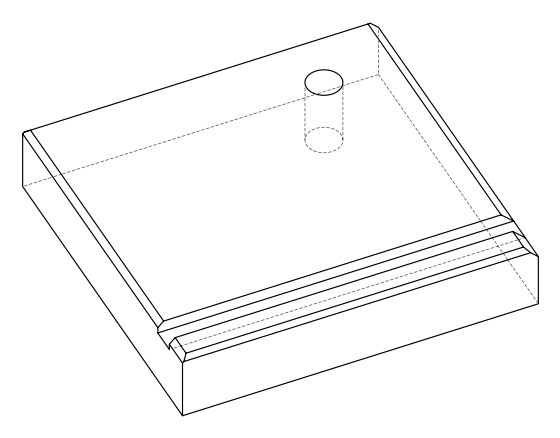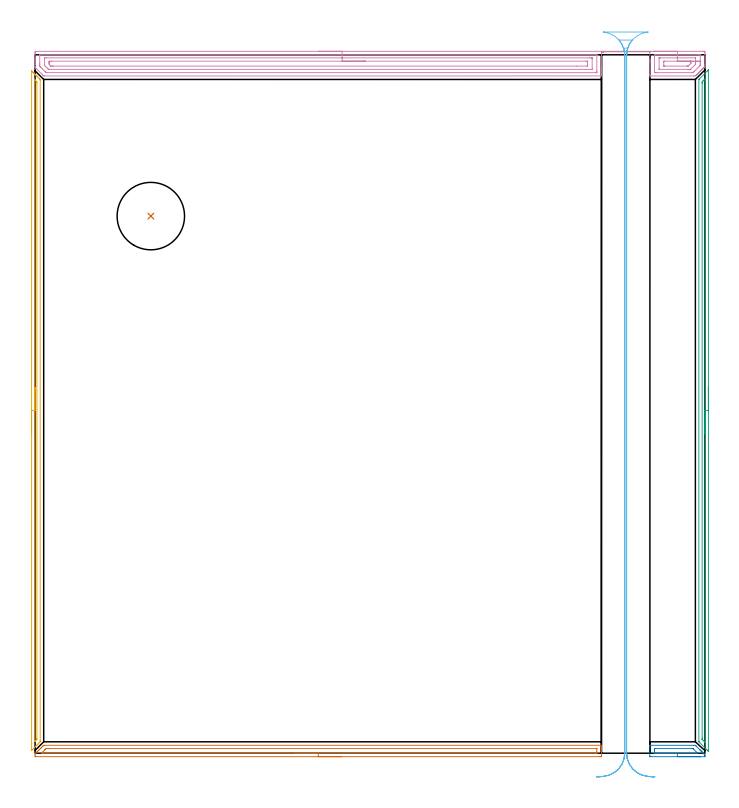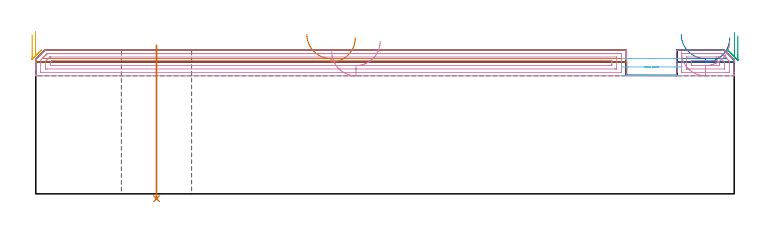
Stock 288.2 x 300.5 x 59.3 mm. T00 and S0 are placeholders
(PLAN: 7 operations, 2 tool changes, 27.6 min)
(1 AREA_MILL | FG_CHAMFER_SURFACE | UGT0205_001 | 4.06 min | 2968 mm3)
(2 AREA_MILL_1 | FG_CHAMFER_SURFACE_1 | UGT0205_001 | 0.53 min | 324 mm3)
(3 AREA_MILL_2 | FG_CHAMFER_SURFACE_2 | UGT0205_001 | 4.79 min | 2466 mm3)
(4 AREA_MILL_3 | FG_CHAMFER_SURFACE_3 | UGT0205_001 | 9.18 min | 16118 mm3)
(5 AREA_MILL_4 | FG_CHAMFER_SURFACE_4 | UGT0205_001 | 4.78 min | 1968 mm3)
(6 MILL_RECTANGULAR_SLOT | SLOT_RECTANGULAR | UGT0201_104 | Follow Part, ap 5, ae 75% | 4.01 min | 63792 mm3)
(7 INDEXABLE_INSERT_DRILL_THROUGH_HOLE_FROM_SOLID | STEP1HOLE | NXT0302_029 | 0.25 min | 39141 mm3)
(TOOL UGT0205_001 | Chamfer Mill 20 x 3 x 45 deg. | D20 FL50 Z2)
(TOOL UGT0201_104 | End Mill 20 mm | D20 FL22 Z2)
(TOOL NXT0302_029 | Index. Insert Drill 29mm [880-D2900L32-05] | D29 PA176 FL145 Z2)
(OP 1 AREA_MILL)
G17 G21 G94 G90
T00 M6
G54
G17 G0 G90 X131.85 Y-1.5 S1061 M3
G43 Z69.3 H0
Z64.4
G94 G1 X131.812 Z63.528 F250.
X131.698 Z62.663
X131.509 Z61.812
X131.247 Z60.98
X130.913 Z60.174
X130.51 Z59.4
X130.042 Z58.664
X129.51 Z57.972
X128.921 Z57.329
X128.278 Z56.74
X127.586 Z56.208
X126.85 Z55.74
X126.076 Z55.337
X125.27 Z55.003
X124.438 Z54.741
X123.587 Z54.552
X122.722 Z54.438
X121.85 Z54.4
X0.29
X0.148 Y-1.498 Z54.402
X0.004 Y-1.493 Z54.407
X0.002 Y-1.223 Z54.677
X0. Y-0.353 Z55.547
X0.01 Y-0.292 Z55.607
X0.178 Y-0.121 Z55.778
X0.235 Y-0.064 Z55.833
X0.296 Y-0.003 Z55.896
X0.461 Y0.161 Z56.06
X0.524 Y0.226 Z56.122
X0.593 Y0.294 Z56.193
X0.743 Y0.444 Z56.343
X0.814 Y0.515 Z56.412
X1.419 Y1.119 Z57.018
X1.485 Y1.185 Z57.084
X1.683 Y1.384 Z57.281
X2.226 Y1.926 Z57.826
X2.377 Y2.077 Z57.976
X2.552 Y2.253 Z58.15
X3.034 Y2.734 Z58.634
X3.268 Y2.969 Z58.867
X3.421 Y3.123 Z59.018
X3.648 Y3.347 Z59.246
X3.699 Y3.393 Z59.293
X4.16 Y3.4 Z59.3
X243.552
X243.69 Y3.397 Z59.288
X243.698 Y3.309 Z59.201
X243.7 Y3.216 Z59.115
Y2.547 Z58.446
Y1.96 Z57.859
Y1.384 Z57.28
Y1.097 Z56.993
Y0.515 Z56.412
Y0.228 Z56.125
Y-0.354 Z55.541
Y-0.932 Z54.963
X243.697 Y-1.223 Z54.673
X243.69 Y-1.493 Z54.402
X243.389 Y-1.498 Z54.4
X243.107 Y-1.5
X121.85
Y-0.086 Z55.814
X2.993 Y-0.085 Z55.815
X2.786 Y-0.084 Z55.816
X2.73 Y-0.082 Z55.818
X2.691 Y-0.08 Z55.82
X2.7 Y-0.062 Z55.838
X2.771 Y0.017 Z55.917
X2.828 Y0.076 Z55.976
X3.265 Y0.515 Z56.415
X4.134 Y1.384 Z57.284
X4.16 Y1.41 Z57.31
X4.593 Y1.831 Z57.731
X4.748 Y1.979 Z57.879
X5.051 Y1.982 Z57.882
X5.327 Y1.984 Z57.884
X5.943 Y1.986 Z57.886
X6.218
X241.323 Y1.985 Z57.885
X241.601 Y1.983 Z57.883
X241.666 Y1.979 Z57.879
X241.691 Y1.977 Z57.877
X241.693 Y1.964 Z57.864
X241.698 Y1.888 Z57.788
X241.7 Y0.515 Z56.415
X241.699 Y0.149 Z56.049
X241.695 Y0.026 Z55.926
X241.69 Y-0.07 Z55.83
X241.683 Y-0.08 Z55.82
X241.669 Y-0.082 Z55.818
X241.632 Y-0.084 Z55.816
X241.323 Y-0.085 Z55.815
X241.049 Y-0.086 Z55.814
X121.85
X120.978 Z55.852
X120.114 Z55.966
X119.262 Z56.155
X118.43 Z56.417
X117.624 Z56.751
X116.85 Z57.154
X116.114 Z57.623
X115.422 Z58.154
X114.779 Z58.743
X114.19 Z59.386
X113.659 Z60.078
X113.19 Z60.814
X112.787 Z61.588
X112.453 Z62.394
X112.191 Z63.226
X112.002 Z64.078
X111.888 Z64.943
X111.85 Z65.814
G0 Z69.3
M5
M2
(OP 2 AREA_MILL_1)
G17 G21 G94 G90
T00 M6
G54
G17 G0 G90 X286.35 Y-1.5 S1061 M3
G43 Z69.3 H0
Z64.4
G94 G1 X286.312 Z63.528 F250.
X286.198 Z62.664
X286.009 Z61.812
X285.747 Z60.98
X285.413 Z60.174
X285.01 Z59.4
X284.541 Z58.664
X284.01 Z57.972
X283.421 Z57.329
X282.778 Z56.74
X282.086 Z56.208
X281.35 Z55.74
X280.576 Z55.337
X279.77 Z55.003
X278.938 Z54.741
X278.086 Z54.552
X277.222 Z54.438
X276.35 Z54.4
X264.92
X264.781 Y-1.498 Z54.402
X264.51 Y-1.493 Z54.407
X264.5 Y-1.223 Z54.677
Y3.135 Z59.035
X264.51 Y3.393 Z59.293
X264.601 Y3.396 Z59.296
X264.92 Y3.4 Z59.3
X283.384
X284.104 Y3.396 Z59.289
X284.263 Y3.238 Z59.135
X284.379 Y3.123 Z59.019
X285.828 Y1.674 Z57.57
X285.922 Y1.579 Z57.478
X286.021 Y1.479 Z57.378
X286.117 Y1.384 Z57.281
X286.208 Y1.292 Z57.192
X286.314 Y1.186 Z57.085
X286.407 Y1.095 Z56.991
X286.495 Y1.006 Z56.905
X286.608 Y0.893 Z56.792
X286.697 Y0.805 Z56.701
X286.781 Y0.719 Z56.619
X286.901 Y0.6 Z56.499
X286.986 Y0.515 Z56.412
X287.067 Y0.433 Z56.332
X287.194 Y0.307 Z56.206
X287.276 Y0.226 Z56.122
X287.354 Y0.147 Z56.046
X287.487 Y0.014 Z55.913
X287.566 Y-0.064 Z55.832
X287.64 Y-0.14 Z55.759
X287.78 Y-0.279 Z55.62
X287.855 Y-0.354 Z55.543
X288.065 Y-0.565 Z55.335
X288.073 Y-0.573 Z55.327
X288.193 Y-0.703 Z55.193
X288.195 Y-0.788 Z55.108
X288.2 Y-1.165 Z54.735
Y-1.223 Z54.677
X288.197 Y-1.493 Z54.407
X288.119 Y-1.496 Z54.404
X287.979 Y-1.5 Z54.4
X276.35
Y-0.086 Z55.814
X266.679 Y-0.085 Z55.815
X266.592 Y-0.084 Z55.816
X266.539 Y-0.082 Z55.818
X266.518 Y-0.08 Z55.82
X266.51 Y-0.014 Z55.886
X266.503 Y0.339 Z56.239
X266.501 Y0.515 Z56.415
Y1.738 Z57.638
X266.504 Y1.855 Z57.755
X266.51 Y1.949 Z57.849
X266.516 Y1.98 Z57.88
X266.528 Y1.981 Z57.881
X266.679 Y1.984 Z57.884
X266.95 Y1.986 Z57.886
X282.928 Y1.985 Z57.885
X283.004
X283.041 Y1.982 Z57.882
X283.055 Y1.979 Z57.879
X283.087 Y1.951 Z57.851
X283.384 Y1.665 Z57.565
X284.8 Y0.249 Z56.149
X284.972 Y0.074 Z55.974
X285.103 Y-0.065 Z55.835
X285.114 Y-0.081 Z55.819
X285.108 Y-0.082 Z55.818
X285.074 Y-0.084 Z55.816
X284.871 Y-0.086 Z55.814
X276.35
X275.478 Z55.852
X274.613 Z55.966
X273.762 Z56.155
X272.93 Z56.417
X272.124 Z56.751
X271.35 Z57.154
X270.614 Z57.623
X269.922 Z58.154
X269.279 Z58.743
X268.69 Z59.386
X268.158 Z60.078
X267.69 Z60.814
X267.287 Z61.588
X266.953 Z62.394
X266.691 Z63.226
X266.502 Z64.078
X266.388 Z64.943
X266.35 Z65.814
G0 Z69.3
M5
M2
(OP 3 AREA_MILL_2)
G17 G21 G94 G90
T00 M6
G54
G17 G0 G90 X289.7 Y157.4 S1061 M3
G43 Z69.3 H0
Z65.2
G94 G1 Y157.362 Z64.328 F250.
Y157.248 Z63.463
Y157.059 Z62.612
Y156.797 Z61.78
Y156.463 Z60.974
Y156.06 Z60.2
Y155.592 Z59.464
Y155.06 Z58.772
Y154.471 Z58.129
Y153.828 Z57.54
Y153.136 Z57.008
Y152.4 Z56.54
Y151.626 Z56.137
Y150.82 Z55.803
Y149.988 Z55.541
Y149.136 Z55.352
Y148.272 Z55.238
Y147.4 Z55.2
Y0.935
X289.699 Y0.905 Z55.199
X289.692 Y0.811 Z55.197
X289.675 Y0.821 Z55.215
X289.534 Y0.965 Z55.364
X289.392 Y1.106 Z55.503
X289.258 Y1.241 Z55.64
X289.087 Y1.412 Z55.811
X285.785 Y4.714 Z59.114
X285.634 Y4.868 Z59.262
X285.604 Y4.905 Z59.29
X285.6 Y4.983 Z59.3
Y289.817
X285.604 Y289.895 Z59.29
X285.634 Y289.932 Z59.262
X285.785 Y290.085 Z59.114
X289.258 Y293.559 Z55.64
X289.392 Y293.694 Z55.503
X289.534 Y293.835 Z55.364
X289.676 Y293.98 Z55.214
X289.692 Y293.989 Z55.197
X289.695 Y293.99 Z55.195
X289.7 Y293.865 Z55.2
Y147.4
X288.286 Z56.614
X288.285 Y4.983 Z56.615
X288.284 Y4.803 Z56.616
X288.281 Y4.713 Z56.619
X288.28 Y4.685 Z56.62
X288.256 Y4.705 Z56.644
X287.968 Y4.983 Z56.932
X287.65 Y5.3 Z57.25
X287.075 Y5.876 Z57.825
X287.037 Y5.921 Z57.863
X287.021 Y5.942 Z57.879
X287.019 Y5.959 Z57.881
X287.016 Y6.039 Z57.884
X287.015 Y6.202 Z57.885
X287.014 Y6.528 Z57.886
Y288.031
X287.016 Y288.68 Z57.884
X287.019 Y288.803 Z57.881
X287.021 Y288.858 Z57.879
X287.079 Y288.924 Z57.821
X287.366 Y289.215 Z57.534
X287.65 Y289.5 Z57.25
X287.806 Y289.657 Z57.094
X287.967 Y289.817 Z56.933
X288.072 Y289.918 Z56.828
X288.253 Y290.091 Z56.647
X288.279 Y290.11 Z56.621
X288.282 Y290.062 Z56.618
X288.284 Y289.817 Z56.616
X288.285 Y289.616 Z56.615
X288.286 Y147.4 Z56.614
Y146.528 Z56.652
Y145.664 Z56.766
Y144.812 Z56.955
Y143.98 Z57.217
Y143.174 Z57.551
Y142.4 Z57.954
Y141.664 Z58.423
Y140.972 Z58.954
Y140.329 Z59.543
Y139.74 Z60.186
Y139.208 Z60.878
Y138.74 Z61.614
Y138.337 Z62.388
Y138.003 Z63.194
Y137.741 Z64.026
Y137.552 Z64.878
Y137.438 Z65.743
Y137.4 Z66.614
G0 Z69.3
M5
M2
(OP 4 AREA_MILL_3)
G17 G21 G94 G90
T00 M6
G54
G17 G0 G90 X266.35 Y302. S1061 M3
G43 Z69.3 H0
Z58.7
G94 G1 X266.388 Z57.829 F250.
X266.502 Z56.964
X266.691 Z56.112
X266.953 Z55.28
X267.287 Z54.474
X267.69 Z53.7
X268.158 Z52.964
X268.69 Z52.272
X269.279 Z51.629
X269.922 Z51.04
X270.614 Z50.509
X271.35 Z50.04
X272.124 Z49.637
X272.93 Z49.303
X273.762 Z49.041
X274.614 Z48.852
X275.478 Z48.738
X276.35 Z48.7
X287.33 Y301.999 Z48.701
X287.78 Y301.997 Z48.703
X288.193 Y301.99 Z48.704
X288.197 Y301.966 Z48.728
X288.199 Y301.548 Z49.145
X288.2 Y300.706 Z49.994
Y296.22 Z54.48
X288.194 Y295.585 Z55.115
X288.19 Y295.496 Z55.202
X288.08 Y295.378 Z55.318
X287.938 Y295.237 Z55.461
X287.78 Y295.079 Z55.619
X287.639 Y294.937 Z55.759
X287.496 Y294.795 Z55.903
X287.34 Y294.639 Z56.059
X287.198 Y294.496 Z56.199
X287.054 Y294.353 Z56.345
X286.901 Y294.199 Z56.498
X286.758 Y294.056 Z56.64
X286.612 Y293.911 Z56.787
X286.461 Y293.76 Z56.938
X286.317 Y293.615 Z57.081
X286.17 Y293.469 Z57.229
X286.021 Y293.32 Z57.378
X285.876 Y293.174 Z57.521
X285.728 Y293.027 Z57.671
X285.582 Y292.881 Z57.817
X285.436 Y292.733 Z57.962
X285.286 Y292.585 Z58.113
X285.142 Y292.441 Z58.257
X284.995 Y292.293 Z58.403
X284.844 Y292.143 Z58.554
X284.703 Y292.001 Z58.696
X284.554 Y291.852 Z58.844
X284.388 Y291.687 Z59.011
X284.263 Y291.562 Z59.136
X284.105 Y291.404 Z59.289
X283.384 Y291.4 Z59.3
X264.92
X264.51 Y291.407 Z59.293
X264.5 Y291.832 Z58.868
Y297.18 Z53.52
Y298.022 Z52.672
Y301.548 Z49.147
X264.501 Y301.758 Z48.942
X264.503 Y301.967 Z48.733
X264.507 Y301.993 Z48.707
X264.92 Y302. Z48.7
X276.35
Y300.586 Z50.114
X285.223
X286.021 Y300.584 Z50.116
X286.105 Y300.583 Z50.117
X286.178 Y300.579 Z50.121
X286.192 Y300.555 Z50.145
X286.195 Y300.545 Z50.155
X286.199 Y300.489 Z50.211
X286.2 Y296.962 Z53.738
X286.196 Y296.259 Z54.441
X286.191 Y296.089 Z54.611
X286.174 Y295.936 Z54.764
X286.021 Y295.774 Z54.926
X285.385 Y295.134 Z55.566
X283.624 Y293.374 Z57.326
X283.384 Y293.134 Z57.566
X283.181 Y292.937 Z57.763
X283.08 Y292.841 Z57.859
X283.049 Y292.821 Z57.879
X283.003 Y292.819 Z57.881
X282.904 Y292.817 Z57.883
X282.505 Y292.814 Z57.886
X282.424
X267.477
X266.679 Y292.816 Z57.884
X266.595 Y292.817 Z57.883
X266.522 Y292.821 Z57.879
X266.508 Y292.845 Z57.855
X266.505 Y292.855 Z57.845
X266.501 Y292.911 Z57.789
X266.5 Y299.964 Z50.736
X266.503 Y300.143 Z50.557
X266.51 Y300.501 Z50.199
X266.514 Y300.58 Z50.12
X266.53 Y300.581 Z50.119
X266.579 Y300.584 Z50.116
X266.679 Y300.585 Z50.115
X266.759 Y300.586 Z50.114
X276.35
Y299.171 Z51.529
X283.996
X284.121 Y299.17 Z51.53
X284.159 Y299.168 Z51.532
X284.19 Y299.165 Z51.535
X284.194 Y299.103 Z51.597
X284.199 Y298.968 Z51.732
X284.2 Y297.141 Z53.559
X284.197 Y296.732 Z53.968
X284.193 Y296.527 Z54.173
X284.19 Y296.426 Z54.274
X284.156 Y296.367 Z54.333
X284.053 Y296.259 Z54.441
X283.721 Y295.922 Z54.778
X282.401 Y294.6 Z56.1
X282.296 Y294.496 Z56.204
X282.067 Y294.275 Z56.425
X282.033 Y294.244 Z56.456
X281.98 Y294.235 Z56.465
X281.889 Y294.232 Z56.468
X281.625 Y294.23 Z56.47
X281.013 Y294.229 Z56.471
X280.746 Y294.228 Z56.472
X268.704 Y294.229 Z56.471
X268.579 Y294.23 Z56.47
X268.541 Y294.232 Z56.468
X268.51 Y294.235 Z56.465
X268.506 Y294.297 Z56.403
X268.501 Y294.432 Z56.268
Y298.904 Z51.796
X268.504 Y299.108 Z51.592
X268.508 Y299.158 Z51.542
X268.51 Y299.164 Z51.536
X268.54 Y299.167 Z51.533
X268.604 Y299.17 Z51.53
X268.782 Y299.171 Z51.529
X269.049
X276.35
Y297.757 Z52.943
X281.89
X282.052
X282.133 Y297.756 Z52.944
X282.173 Y297.753 Z52.947
X282.187 Y297.751 Z52.949
X282.19 Y297.742 Z52.958
X282.197 Y297.449 Z53.251
X282.195 Y297.141 Z53.559
X282.19 Y296.855 Z53.845
X281.618 Y296.267 Z54.433
X281.174 Y295.83 Z54.87
X281.026 Y295.687 Z55.013
X280.972 Y295.65 Z55.05
X280.899 Y295.647 Z55.053
X280.746 Y295.645 Z55.055
X280.481 Y295.643 Z55.057
X270.648
X270.567 Y295.644 Z55.056
X270.527 Y295.647 Z55.053
X270.513 Y295.649 Z55.051
X270.51 Y295.658 Z55.042
X270.502 Y295.952 Z54.748
X270.501 Y297.141 Z53.559
X270.505 Y297.712 Z52.988
X270.51 Y297.749 Z52.951
X270.538 Y297.751 Z52.949
X270.614 Y297.754 Z52.946
X270.767 Y297.756 Z52.944
X276.35 Y297.757 Z52.943
X277.222 Z52.981
X278.086 Z53.095
X278.938 Z53.283
X279.77 Z53.546
X280.576 Z53.88
X281.35 Z54.282
X282.086 Z54.751
X282.778 Z55.282
X283.421 Z55.872
X284.01 Z56.515
X284.542 Z57.207
X285.01 Z57.943
X285.413 Z58.717
X285.747 Z59.523
X286.009 Z60.355
X286.198 Z61.206
X286.312 Z62.071
X286.35 Z62.943
G0 Z69.3
X122.128 Y302.
Z58.7
G1 X122.166 Z57.828
X122.279 Z56.964
X122.468 Z56.112
X122.731 Z55.28
X123.064 Z54.474
X123.467 Z53.7
X123.936 Z52.964
X124.467 Z52.272
X125.056 Z51.629
X125.7 Z51.04
X126.392 Z50.509
X127.128 Z50.04
X127.901 Z49.637
X128.707 Z49.303
X129.539 Z49.041
X130.391 Z48.852
X131.256 Z48.738
X132.128 Z48.7
X264.255
X264.245 Y301.807 Z48.893
X263.66 Y301.8 Z48.9
X244.857
X244.682 Y301.798 Z48.894
X244.593 Y301.8 Z48.9
X244.5
X244.435 Z48.893
X244.434 Y301.799
X244.433
X244.411 Y301.798
X244.389 Y301.8 Z48.9
X244.337 Y301.796 Z48.891
X244.333 Y301.794
X244.33 Y301.795 Z48.893
X244.315 Y301.8 Z48.9
X244.307 Y301.797 Z48.893
X244.304 Y301.793 Z48.89
X244.298 Z48.891
X244.219 Y301.798 Z48.897
X244.151 Y301.799 Z48.899
X244.041
X243.7 Y301.8 Z48.9
Y301.548 Z49.148
Y295.378 Z55.316
Y294.703 Z55.994
Y294.496 Z56.201
Y293.822 Z56.875
Y293.615 Z57.082
Y293.201 Z57.498
Y292.266 Z58.433
Y291.852 Z58.846
X243.699 Y291.611 Z59.087
X243.69 Y291.406 Z59.292
X243.595 Y291.4 Z59.3
X4.162
X3.705 Y291.399 Z59.284
X3.526 Y291.574 Z59.123
X3.248 Y291.852 Z58.847
X0.298 Y294.801 Z55.898
X0.161 Y294.937 Z55.759
X0.001 Y295.098 Z55.6
X0. Y295.099 Z55.599
Y295.157 Z55.542
Y295.378 Z55.322
Y296.259 Z54.44
Y296.549 Z54.15
Y297.141 Z53.555
Y297.437 Z53.26
Y298.022 Z52.674
Y298.318 Z52.379
Y298.904 Z51.791
Y299.492 Z51.203
Y301.255 Z49.441
X0.003 Y301.548 Z49.148
X0.009 Y301.991 Z48.705
X0.143 Y301.995 Z48.702
X0.596 Y302. Z48.7
X132.128
Y300.586 Z50.114
X241.583 Y300.585 Z50.115
X241.65 Y300.584 Z50.116
X241.683 Y300.581 Z50.119
X241.69 Y300.579 Z50.121
X241.693 Y300.569 Z50.131
X241.697 Y300.499 Z50.201
X241.7 Y300.337 Z50.363
X241.699 Y293.285 Z57.415
X241.694 Y292.955 Z57.745
X241.69 Y292.861 Z57.839
X241.686 Y292.82 Z57.88
X241.668 Y292.819 Z57.881
X241.568 Y292.817 Z57.883
X241.366 Y292.815 Z57.885
X241.284 Y292.814 Z57.886
X4.972 Y292.815 Z57.885
X4.771 Y292.82 Z57.88
X4.75 Y292.821 Z57.879
X4.691 Y292.871 Z57.829
X4.558 Y292.997 Z57.703
X4.397 Y293.154 Z57.546
X3.053 Y294.496 Z56.204
X2.379 Y295.174 Z55.526
X2.184 Y295.378 Z55.322
X2.01 Y295.567 Z55.133
X2.004 Y295.749 Z54.951
X2.001 Y296.259 Z54.441
X2. Y296.634 Z54.066
X2.001 Y300.159 Z50.541
X2.008 Y300.534 Z50.166
X2.01 Y300.579 Z50.121
X2.026 Y300.581 Z50.119
X2.076 Y300.583 Z50.117
X2.177 Y300.585 Z50.115
X132.128 Y300.586 Z50.114
Y299.172 Z51.528
X238.691 Y299.171 Z51.529
X239.313 Y299.17 Z51.53
X239.582 Y299.167 Z51.533
X239.67 Y299.165 Z51.535
X239.69 Y299.155 Z51.545
X239.695 Y299.097 Z51.603
X239.698 Y299.02 Z51.68
X239.7 Y298.904 Z51.796
Y298.787 Z51.913
X239.699 Y294.381 Z56.319
X239.694 Y294.264 Z56.436
X239.69 Y294.236 Z56.464
X239.682 Y294.233 Z56.467
X239.65 Y294.23 Z56.47
X239.582 Y294.229 Z56.471
X6.217
X5.946 Y294.23 Z56.47
X5.856 Y294.232 Z56.468
X5.788 Y294.235 Z56.465
X5.731 Y294.28 Z56.42
X5.508 Y294.496 Z56.204
X5.054 Y294.945 Z55.755
X4.621 Y295.378 Z55.322
X4.163 Y295.838 Z54.862
X4.061 Y295.945 Z54.755
X4.013 Y295.998 Z54.702
X4.007 Y296.099 Z54.601
X4.002 Y296.259 Z54.441
X4. Y296.42 Z54.28
X4.001 Y299.063 Z51.637
X4.005 Y299.118 Z51.582
X4.01 Y299.156 Z51.544
X4.03 Y299.165 Z51.535
X4.163 Y299.167 Z51.533
X4.784 Y299.171 Z51.529
X132.128 Y299.172 Z51.528
Y297.757 Z52.943
X237.176
X237.616 Y297.755 Z52.945
X237.663 Y297.753 Z52.947
X237.689 Y297.751 Z52.949
X237.691 Y297.718 Z52.982
X237.696 Y297.559 Z53.141
X237.7 Y297.239 Z53.461
Y297.141 Z53.559
Y296.357 Z54.343
Y296.259 Z54.441
X237.696 Y295.867 Z54.833
X237.692 Y295.672 Z55.028
X237.69 Y295.653 Z55.047
X237.673 Y295.65 Z55.05
X237.62 Y295.646 Z55.054
X237.53 Y295.644 Z55.056
X233.072 Y295.643 Z55.057
X7.73
X7.46 Y295.644 Z55.056
X6.838 Y295.65 Z55.05
X6.803 Y295.658 Z55.042
X6.761 Y295.695 Z55.005
X6.677 Y295.776 Z54.924
X6.515 Y295.938 Z54.762
X6.201 Y296.259 Z54.441
X6.01 Y296.468 Z54.232
X6.006 Y296.673 Z54.027
X6.001 Y297.087 Z53.613
Y297.141 Z53.559
X6.01 Y297.555 Z53.145
X6.016 Y297.75 Z52.95
X6.218 Y297.753 Z52.947
X6.838 Y297.756 Z52.944
X7.106 Y297.757 Z52.943
X132.128
X132.999 Z52.981
X133.864 Z53.095
X134.716 Z53.283
X135.548 Z53.546
X136.354 Z53.88
X137.128 Z54.282
X137.863 Z54.751
X138.555 Z55.282
X139.199 Z55.872
X139.788 Z56.515
X140.319 Z57.207
X140.788 Z57.943
X141.191 Z58.717
X141.524 Z59.523
X141.787 Z60.355
X141.976 Z61.206
X142.089 Z62.071
X142.128 Z62.943
G0 Z69.3
M5
M2
(OP 5 AREA_MILL_4)
G17 G21 G94 G90
T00 M6
G54
G17 G0 G90 X-1.5 Y137.4 S1061 M3
G43 Z69.3 H0
Z65.6
G94 G1 Y137.438 Z64.728 F250.
Y137.552 Z63.864
Y137.741 Z63.012
Y138.003 Z62.18
Y138.337 Z61.374
Y138.74 Z60.6
Y139.209 Z59.864
Y139.74 Z59.172
Y140.329 Z58.529
Y140.972 Z57.94
Y141.664 Z57.409
Y142.4 Z56.94
Y143.174 Z56.537
Y143.98 Z56.203
Y144.812 Z55.941
Y145.664 Z55.752
Y146.529 Z55.638
Y147.4 Z55.6
Y293.334
X-1.495 Y293.58 Z55.604
X-1.494 Y293.582 Z55.605
X-1.48 Y293.58 Z55.619
X-1.256 Y293.357 Z55.843
X-1.182 Y293.282 Z55.917
X-0.98 Y293.082 Z56.116
X-0.884 Y292.985 Z56.215
X-0.78 Y292.881 Z56.319
X-0.684 Y292.786 Z56.412
X-0.587 Y292.687 Z56.513
X-0.487 Y292.587 Z56.613
X-0.389 Y292.491 Z56.707
X-0.289 Y292.389 Z56.811
X-0.194 Y292.294 Z56.906
X-0.093 Y292.195 Z57.003
X0.009 Y292.092 Z57.108
X0.1 Y292.001 Z57.199
X0.202 Y291.9 Z57.298
X0.306 Y291.794 Z57.406
X0.393 Y291.707 Z57.492
X0.498 Y291.604 Z57.594
X0.604 Y291.496 Z57.704
X0.686 Y291.414 Z57.786
X0.793 Y291.309 Z57.889
X1.68 Y290.422 Z58.776
X1.796 Y290.305 Z58.894
X2.123 Y289.978 Z59.221
X2.136 Y289.964 Z59.234
X2.209 Y289.887 Z59.286
X2.2 Y289.416 Z59.3
Y5.388
X2.201 Y4.905 Z59.28
X2.136 Y4.835 Z59.233
X1.238 Y3.938 Z58.338
X0.904 Y3.602 Z58.
X0.324 Y3.024 Z57.424
X-0.389 Y2.311 Z56.711
X-1.33 Y1.369 Z55.767
X-1.423 Y1.28 Z55.675
X-1.491 Y1.216 Z55.606
X-1.498 Y1.331 Z55.602
X-1.499 Y1.369 Z55.601
X-1.5 Y147.4 Z55.6
X-0.086 Z57.014
Y289.405
X-0.081 Y289.625 Z57.019
X-0.079 Y289.714 Z57.021
X-0.026 Y289.667 Z57.074
X0.037 Y289.609 Z57.137
X0.237 Y289.412 Z57.337
X0.515 Y289.13 Z57.615
X0.681 Y288.958 Z57.781
X0.779 Y288.851 Z57.879
X0.786 Y288.519 Z57.886
Y6.281
X0.781 Y6.057 Z57.881
X0.779 Y5.952 Z57.879
X0.701 Y5.863 Z57.801
X0.514 Y5.669 Z57.614
X0.238 Y5.388 Z57.338
X0.171 Y5.321 Z57.271
X0.071 Y5.222 Z57.171
X-0.028 Y5.128 Z57.072
X-0.06 Y5.102 Z57.04
X-0.079 Y5.09 Z57.021
X-0.086 Y5.388 Z57.014
Y147.4
Y148.272 Z57.052
Y149.137 Z57.166
Y149.988 Z57.355
Y150.82 Z57.617
Y151.626 Z57.951
Y152.4 Z58.354
Y153.136 Z58.823
Y153.828 Z59.354
Y154.471 Z59.943
Y155.061 Z60.586
Y155.592 Z61.279
Y156.06 Z62.014
Y156.463 Z62.788
Y156.797 Z63.594
Y157.059 Z64.426
Y157.248 Z65.278
Y157.362 Z66.143
Y157.4 Z67.014
G0 Z69.3
M5
M2
(OP 6 MILL_RECTANGULAR_SLOT)
G17 G21 G94 G90
T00 M6
G54
G17 G0 G90 X266.076 Y-10.321 S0 M3
G43 Z69.3 H0
Z55.833
G94 G1 X263.105 Y-9.902 F250.
G2 X254.5 Y0. R10. F500.
G1 Y300.3
G2 X254.982 Y303.367 R10.
G1 X253.218
G2 X253.7 Y300.3 R10.
G1 Y0.
G2 X245.087 Y-9.903 R10.
G1 X242.116 Y-10.319 F250.
G0 X266.717 Y-10.202 Z52.367
G1 X263.726 Y-9.97
G2 X254.5 Y0. R10. F500.
G1 Y300.3
G2 X256.929 Y306.833 R10.
G1 X251.271
G2 X253.7 Y300.3 R10.
G1 Y0.
G2 X244.474 Y-9.97 R10.
G1 X241.483 Y-10.202 F250.
G0 X266.717 Z48.9
G1 X263.726 Y-9.97
G2 X254.5 Y0. R10. F500.
G1 Y300.3
G2 X263.712 Y310.269 R10.
G1 Y310.299
X244.807
X244.566 Y310.292
X244.567 Y310.262
G2 X253.7 Y300.3 R10.
G1 Y0.
G2 X244.474 Y-9.97 R10.
G1 X241.483 Y-10.202 F250.
G0 Z69.3
M5
M2
(OP 7 INDEXABLE_INSERT_DRILL_THROUGH_HOLE_FROM_SOLID)
G17 G21 G94 G90
T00 M6
G54
G17 G0 G90 X49.8 Y231.1 S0 M3
G43 Z69.3 H1
G94 G81 G98 Z-2.006 F250. R61.3
G80
M5
M2
